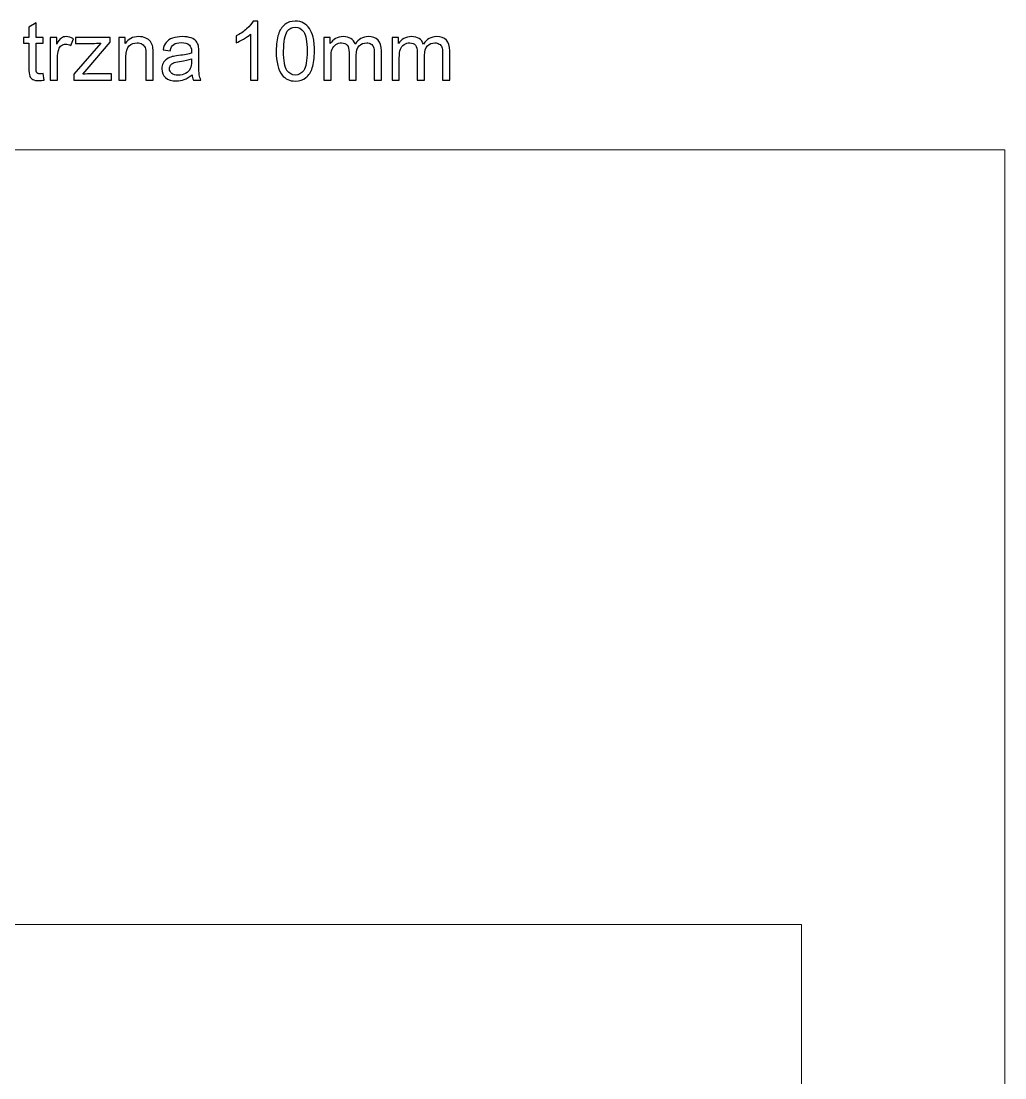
# Model space of a CAD drawing. Header units: millimetres. Extents: x -714 to 63, y -399 to 602.
# Drawn here: x -507.3 to -304.1, y -181.2 to 37.1 of the extents above; entities that cross this region are included whole.
import ezdxf

# ---------------------------------------------------------------- set-up
doc = ezdxf.new("R2010")
doc.units = ezdxf.units.MM
doc.header["$MEASUREMENT"] = 0
doc.layers.add('Layer 1', color=7, linetype='Continuous')

msp = doc.modelspace()

# ---------------------------------------------------------------- linework, layer by layer
at = {"layer": 'Layer 1', "color": 250}
for points, knots in [([(-502.747, 26.2334), (-502.747, 26.2334), (-502.5438, 24.9182), (-502.5438, 24.9182), (-502.5438, 24.9182), (-502.9615, 24.8307), (-503.3369, 24.7856), (-503.6643, 24.7856), (-503.6643, 24.7856), (-504.2033, 24.7856), (-504.621, 24.8702), (-504.9201, 25.0424), (-504.9201, 25.0424), (-505.2165, 25.2145), (-505.4253, 25.4375), (-505.5467, 25.7169), (-505.5467, 25.7169), (-505.668, 25.9963), (-505.7273, 26.5833), (-505.7273, 27.478), (-505.7273, 27.478), (-505.7273, 27.478), (-505.7273, 32.541), (-505.7273, 32.541), (-505.7273, 32.541), (-505.7273, 32.541), (-506.828, 32.541), (-506.828, 32.541), (-506.828, 32.541), (-506.828, 32.541), (-506.828, 33.6925), (-506.828, 33.6925), (-506.828, 33.6925), (-506.828, 33.6925), (-505.7273, 33.6925), (-505.7273, 33.6925), (-505.7273, 33.6925), (-505.7273, 33.6925), (-505.7273, 35.8656), (-505.7273, 35.8656), (-505.7273, 35.8656), (-505.7273, 35.8656), (-504.2372, 36.7602), (-504.2372, 36.7602), (-504.2372, 36.7602), (-504.2372, 36.7602), (-504.2372, 33.6925), (-504.2372, 33.6925), (-504.2372, 33.6925), (-504.2372, 33.6925), (-502.747, 33.6925), (-502.747, 33.6925), (-502.747, 33.6925), (-502.747, 33.6925), (-502.747, 32.541), (-502.747, 32.541), (-502.747, 32.541), (-502.747, 32.541), (-504.2372, 32.541), (-504.2372, 32.541), (-504.2372, 32.541), (-504.2372, 32.541), (-504.2372, 27.3933), (-504.2372, 27.3933), (-504.2372, 27.3933), (-504.2372, 26.9671), (-504.2118, 26.6934), (-504.1582, 26.572), (-504.1582, 26.572), (-504.1074, 26.4507), (-504.0227, 26.3547), (-503.9042, 26.2813), (-503.9042, 26.2813), (-503.7856, 26.2108), (-503.6163, 26.1741), (-503.3962, 26.1741), (-503.3962, 26.1741), (-503.2325, 26.1741), (-503.0152, 26.1939), (-502.747, 26.2334)], [0, 0, 0, 0, 0.04761905, 0.04761905, 0.04761905, 0.04761905, 0.0952381, 0.0952381, 0.0952381, 0.0952381, 0.14285714, 0.14285714, 0.14285714, 0.14285714, 0.19047619, 0.19047619, 0.19047619, 0.19047619, 0.23809524, 0.23809524, 0.23809524, 0.23809524, 0.28571429, 0.28571429, 0.28571429, 0.28571429, 0.33333333, 0.33333333, 0.33333333, 0.33333333, 0.38095238, 0.38095238, 0.38095238, 0.38095238, 0.42857143, 0.42857143, 0.42857143, 0.42857143, 0.47619048, 0.47619048, 0.47619048, 0.47619048, 0.52380952, 0.52380952, 0.52380952, 0.52380952, 0.57142857, 0.57142857, 0.57142857, 0.57142857, 0.61904762, 0.61904762, 0.61904762, 0.61904762, 0.66666667, 0.66666667, 0.66666667, 0.66666667, 0.71428571, 0.71428571, 0.71428571, 0.71428571, 0.76190476, 0.76190476, 0.76190476, 0.76190476, 0.80952381, 0.80952381, 0.80952381, 0.80952381, 0.85714286, 0.85714286, 0.85714286, 0.85714286, 0.9047619, 0.9047619, 0.9047619, 0.9047619, 1, 1, 1, 1]), ([(-458.4496, 24.9041), (-458.4496, 24.9041), (-459.9397, 24.9041), (-459.9397, 24.9041), (-459.9397, 24.9041), (-459.9397, 24.9041), (-459.9397, 34.3924), (-459.9397, 34.3924), (-459.9397, 34.3924), (-460.2982, 34.0481), (-460.7695, 33.7066), (-461.3509, 33.3651), (-461.3509, 33.3651), (-461.9322, 33.0236), (-462.4572, 32.7668), (-462.92, 32.5975), (-462.92, 32.5975), (-462.92, 32.5975), (-462.92, 34.0368), (-462.92, 34.0368), (-462.92, 34.0368), (-462.0874, 34.4263), (-461.3593, 34.9004), (-460.7356, 35.4592), (-460.7356, 35.4592), (-460.1119, 36.0152), (-459.6688, 36.5542), (-459.4092, 37.0791), (-459.4092, 37.0791), (-459.4092, 37.0791), (-458.4496, 37.0791), (-458.4496, 37.0791), (-458.4496, 37.0791), (-458.4496, 37.0791), (-458.4496, 24.9041), (-458.4496, 24.9041)], [0, 0, 0, 0, 0.1, 0.1, 0.1, 0.1, 0.2, 0.2, 0.2, 0.2, 0.3, 0.3, 0.3, 0.3, 0.4, 0.4, 0.4, 0.4, 0.5, 0.5, 0.5, 0.5, 0.6, 0.6, 0.6, 0.6, 0.7, 0.7, 0.7, 0.7, 0.8, 0.8, 0.8, 0.8, 1, 1, 1, 1]), ([(-454.6199, 30.8872), (-454.6199, 32.3181), (-454.4731, 33.4752), (-454.1796, 34.3501), (-454.1796, 34.3501), (-453.8833, 35.2278), (-453.4459, 35.9023), (-452.8645, 36.3736), (-452.8645, 36.3736), (-452.2859, 36.8449), (-451.555, 37.0791), (-450.6744, 37.0791), (-450.6744, 37.0791), (-450.0253, 37.0791), (-449.4552, 36.9493), (-448.9614, 36.6869), (-448.9614, 36.6869), (-448.4703, 36.4244), (-448.0639, 36.0462), (-447.7478, 35.5523), (-447.7478, 35.5523), (-447.4317, 35.0613), (-447.1834, 34.4601), (-447.0027, 33.7517), (-447.0027, 33.7517), (-446.8193, 33.0434), (-446.729, 32.0866), (-446.729, 30.8872), (-446.729, 30.8872), (-446.729, 29.4648), (-446.8757, 28.3133), (-447.1664, 27.4385), (-447.1664, 27.4385), (-447.4571, 26.5607), (-447.8946, 25.8862), (-448.4759, 25.4121), (-448.4759, 25.4121), (-449.0545, 24.938), (-449.7883, 24.7009), (-450.6744, 24.7009), (-450.6744, 24.7009), (-451.84, 24.7009), (-452.7572, 25.1158), (-453.4233, 25.9483), (-453.4233, 25.9483), (-454.222, 26.9643), (-454.6199, 28.6097), (-454.6199, 30.8872)], [0, 0, 0, 0, 0.07692308, 0.07692308, 0.07692308, 0.07692308, 0.15384615, 0.15384615, 0.15384615, 0.15384615, 0.23076923, 0.23076923, 0.23076923, 0.23076923, 0.30769231, 0.30769231, 0.30769231, 0.30769231, 0.38461538, 0.38461538, 0.38461538, 0.38461538, 0.46153846, 0.46153846, 0.46153846, 0.46153846, 0.53846154, 0.53846154, 0.53846154, 0.53846154, 0.61538462, 0.61538462, 0.61538462, 0.61538462, 0.69230769, 0.69230769, 0.69230769, 0.69230769, 0.76923077, 0.76923077, 0.76923077, 0.76923077, 0.84615385, 0.84615385, 0.84615385, 0.84615385, 1, 1, 1, 1]), ([(-453.0959, 30.8816), (-453.0959, 28.8862), (-452.8645, 27.5598), (-452.3988, 26.9051), (-452.3988, 26.9051), (-451.9332, 26.2475), (-451.3574, 25.9201), (-450.6744, 25.9201), (-450.6744, 25.9201), (-449.9915, 25.9201), (-449.4157, 26.2503), (-448.9501, 26.9079), (-448.9501, 26.9079), (-448.4844, 27.5683), (-448.253, 28.8919), (-448.253, 30.8816), (-448.253, 30.8816), (-448.253, 32.8769), (-448.4844, 34.2033), (-448.9501, 34.8581), (-448.9501, 34.8581), (-449.4129, 35.5156), (-449.9943, 35.843), (-450.6914, 35.843), (-450.6914, 35.843), (-451.3744, 35.843), (-451.9219, 35.5523), (-452.3311, 34.9738), (-452.3311, 34.9738), (-452.8419, 34.2372), (-453.0959, 32.8712), (-453.0959, 30.8816)], [0, 0, 0, 0, 0.11111111, 0.11111111, 0.11111111, 0.11111111, 0.22222222, 0.22222222, 0.22222222, 0.22222222, 0.33333333, 0.33333333, 0.33333333, 0.33333333, 0.44444444, 0.44444444, 0.44444444, 0.44444444, 0.55555556, 0.55555556, 0.55555556, 0.55555556, 0.66666667, 0.66666667, 0.66666667, 0.66666667, 0.77777778, 0.77777778, 0.77777778, 0.77777778, 1, 1, 1, 1]), ([(-501.2936, 24.9041), (-501.2936, 24.9041), (-501.2936, 33.6925), (-501.2936, 33.6925), (-501.2936, 33.6925), (-501.2936, 33.6925), (-499.9559, 33.6925), (-499.9559, 33.6925), (-499.9559, 33.6925), (-499.9559, 33.6925), (-499.9559, 32.3463), (-499.9559, 32.3463), (-499.9559, 32.3463), (-499.6144, 32.97), (-499.2983, 33.382), (-499.0076, 33.5796), (-499.0076, 33.5796), (-498.717, 33.78), (-498.398, 33.8787), (-498.0509, 33.8787), (-498.0509, 33.8787), (-497.5486, 33.8787), (-497.0377, 33.7207), (-496.5184, 33.4074), (-496.5184, 33.4074), (-496.5184, 33.4074), (-497.049, 32.033), (-497.049, 32.033), (-497.049, 32.033), (-497.4103, 32.2362), (-497.7715, 32.3378), (-498.1328, 32.3378), (-498.1328, 32.3378), (-498.4573, 32.3378), (-498.748, 32.239), (-499.0048, 32.0443), (-499.0048, 32.0443), (-499.2616, 31.8496), (-499.4451, 31.5786), (-499.5551, 31.2315), (-499.5551, 31.2315), (-499.7217, 30.7038), (-499.8035, 30.1252), (-499.8035, 29.4958), (-499.8035, 29.4958), (-499.8035, 29.4958), (-499.8035, 24.9041), (-499.8035, 24.9041), (-499.8035, 24.9041), (-499.8035, 24.9041), (-501.2936, 24.9041), (-501.2936, 24.9041)], [0, 0, 0, 0, 0.07142857, 0.07142857, 0.07142857, 0.07142857, 0.14285714, 0.14285714, 0.14285714, 0.14285714, 0.21428571, 0.21428571, 0.21428571, 0.21428571, 0.28571429, 0.28571429, 0.28571429, 0.28571429, 0.35714286, 0.35714286, 0.35714286, 0.35714286, 0.42857143, 0.42857143, 0.42857143, 0.42857143, 0.5, 0.5, 0.5, 0.5, 0.57142857, 0.57142857, 0.57142857, 0.57142857, 0.64285714, 0.64285714, 0.64285714, 0.64285714, 0.71428571, 0.71428571, 0.71428571, 0.71428571, 0.78571429, 0.78571429, 0.78571429, 0.78571429, 0.85714286, 0.85714286, 0.85714286, 0.85714286, 1, 1, 1, 1]), ([(-496.4253, 24.9041), (-496.4253, 24.9041), (-496.4253, 26.1177), (-496.4253, 26.1177), (-496.4253, 26.1177), (-496.4253, 26.1177), (-490.8599, 32.541), (-490.8599, 32.541), (-490.8599, 32.541), (-491.4921, 32.5072), (-492.048, 32.4902), (-492.5278, 32.4902), (-492.5278, 32.4902), (-492.5278, 32.4902), (-496.0866, 32.4902), (-496.0866, 32.4902), (-496.0866, 32.4902), (-496.0866, 32.4902), (-496.0866, 33.6925), (-496.0866, 33.6925), (-496.0866, 33.6925), (-496.0866, 33.6925), (-488.9238, 33.6925), (-488.9238, 33.6925), (-488.9238, 33.6925), (-488.9238, 33.6925), (-488.9238, 32.7132), (-488.9238, 32.7132), (-488.9238, 32.7132), (-488.9238, 32.7132), (-493.6878, 27.1421), (-493.6878, 27.1421), (-493.6878, 27.1421), (-493.6878, 27.1421), (-494.5993, 26.1064), (-494.5993, 26.1064), (-494.5993, 26.1064), (-493.9305, 26.1628), (-493.3039, 26.191), (-492.7197, 26.191), (-492.7197, 26.191), (-492.7197, 26.191), (-488.6529, 26.191), (-488.6529, 26.191), (-488.6529, 26.191), (-488.6529, 26.191), (-488.6529, 24.9041), (-488.6529, 24.9041), (-488.6529, 24.9041), (-488.6529, 24.9041), (-496.4253, 24.9041), (-496.4253, 24.9041)], [0, 0, 0, 0, 0.07142857, 0.07142857, 0.07142857, 0.07142857, 0.14285714, 0.14285714, 0.14285714, 0.14285714, 0.21428571, 0.21428571, 0.21428571, 0.21428571, 0.28571429, 0.28571429, 0.28571429, 0.28571429, 0.35714286, 0.35714286, 0.35714286, 0.35714286, 0.42857143, 0.42857143, 0.42857143, 0.42857143, 0.5, 0.5, 0.5, 0.5, 0.57142857, 0.57142857, 0.57142857, 0.57142857, 0.64285714, 0.64285714, 0.64285714, 0.64285714, 0.71428571, 0.71428571, 0.71428571, 0.71428571, 0.78571429, 0.78571429, 0.78571429, 0.78571429, 0.85714286, 0.85714286, 0.85714286, 0.85714286, 1, 1, 1, 1]), ([(-487.1712, 24.9041), (-487.1712, 24.9041), (-487.1712, 33.6925), (-487.1712, 33.6925), (-487.1712, 33.6925), (-487.1712, 33.6925), (-485.8335, 33.6925), (-485.8335, 33.6925), (-485.8335, 33.6925), (-485.8335, 33.6925), (-485.8335, 32.4451), (-485.8335, 32.4451), (-485.8335, 32.4451), (-485.19, 33.4018), (-484.2587, 33.8787), (-483.0423, 33.8787), (-483.0423, 33.8787), (-482.5117, 33.8787), (-482.0263, 33.7828), (-481.5832, 33.5937), (-481.5832, 33.5937), (-481.1401, 33.4046), (-480.8071, 33.1534), (-480.587, 32.8458), (-480.587, 32.8458), (-480.3668, 32.5382), (-480.2116, 32.1713), (-480.1241, 31.748), (-480.1241, 31.748), (-480.0705, 31.4714), (-480.0423, 30.9888), (-480.0423, 30.3002), (-480.0423, 30.3002), (-480.0423, 30.3002), (-480.0423, 24.9041), (-480.0423, 24.9041), (-480.0423, 24.9041), (-480.0423, 24.9041), (-481.5324, 24.9041), (-481.5324, 24.9041), (-481.5324, 24.9041), (-481.5324, 24.9041), (-481.5324, 30.2437), (-481.5324, 30.2437), (-481.5324, 30.2437), (-481.5324, 30.8505), (-481.5889, 31.3049), (-481.7046, 31.604), (-481.7046, 31.604), (-481.8203, 31.9032), (-482.0263, 32.1431), (-482.3198, 32.3237), (-482.3198, 32.3237), (-482.6133, 32.5015), (-482.9605, 32.5918), (-483.3556, 32.5918), (-483.3556, 32.5918), (-483.9877, 32.5918), (-484.5324, 32.3914), (-484.9925, 31.9879), (-484.9925, 31.9879), (-485.4525, 31.5871), (-485.6811, 30.8223), (-485.6811, 29.699), (-485.6811, 29.699), (-485.6811, 29.699), (-485.6811, 24.9041), (-485.6811, 24.9041), (-485.6811, 24.9041), (-485.6811, 24.9041), (-487.1712, 24.9041), (-487.1712, 24.9041)], [0, 0, 0, 0, 0.05263158, 0.05263158, 0.05263158, 0.05263158, 0.10526316, 0.10526316, 0.10526316, 0.10526316, 0.15789474, 0.15789474, 0.15789474, 0.15789474, 0.21052632, 0.21052632, 0.21052632, 0.21052632, 0.26315789, 0.26315789, 0.26315789, 0.26315789, 0.31578947, 0.31578947, 0.31578947, 0.31578947, 0.36842105, 0.36842105, 0.36842105, 0.36842105, 0.42105263, 0.42105263, 0.42105263, 0.42105263, 0.47368421, 0.47368421, 0.47368421, 0.47368421, 0.52631579, 0.52631579, 0.52631579, 0.52631579, 0.57894737, 0.57894737, 0.57894737, 0.57894737, 0.63157895, 0.63157895, 0.63157895, 0.63157895, 0.68421053, 0.68421053, 0.68421053, 0.68421053, 0.73684211, 0.73684211, 0.73684211, 0.73684211, 0.78947368, 0.78947368, 0.78947368, 0.78947368, 0.84210526, 0.84210526, 0.84210526, 0.84210526, 0.89473684, 0.89473684, 0.89473684, 0.89473684, 1, 1, 1, 1]), ([(-472.0131, 26.0048), (-472.5663, 25.5335), (-473.0997, 25.2033), (-473.6105, 25.0085), (-473.6105, 25.0085), (-474.1213, 24.8138), (-474.6688, 24.7178), (-475.2558, 24.7178), (-475.2558, 24.7178), (-476.221, 24.7178), (-476.9633, 24.9521), (-477.4826, 25.4234), (-477.4826, 25.4234), (-478.0019, 25.8919), (-478.2615, 26.493), (-478.2615, 27.224), (-478.2615, 27.224), (-478.2615, 27.6529), (-478.1627, 28.0452), (-477.968, 28.4008), (-477.968, 28.4008), (-477.7704, 28.7564), (-477.5136, 29.0386), (-477.1975, 29.2531), (-477.1975, 29.2531), (-476.8786, 29.4676), (-476.523, 29.6313), (-476.1251, 29.7414), (-476.1251, 29.7414), (-475.8316, 29.8176), (-475.3885, 29.891), (-474.7986, 29.9643), (-474.7986, 29.9643), (-473.5964, 30.1054), (-472.7074, 30.2776), (-472.1401, 30.4752), (-472.1401, 30.4752), (-472.1345, 30.6784), (-472.1316, 30.8082), (-472.1316, 30.8618), (-472.1316, 30.8618), (-472.1316, 31.4658), (-472.2728, 31.8919), (-472.555, 32.1403), (-472.555, 32.1403), (-472.936, 32.4761), (-473.5032, 32.6426), (-474.254, 32.6426), (-474.254, 32.6426), (-474.9567, 32.6426), (-475.476, 32.5184), (-475.809, 32.2729), (-475.809, 32.2729), (-476.1448, 32.0274), (-476.3904, 31.5928), (-476.5512, 30.9662), (-476.5512, 30.9662), (-476.5512, 30.9662), (-478.0075, 31.1694), (-478.0075, 31.1694), (-478.0075, 31.1694), (-477.8749, 31.7931), (-477.6575, 32.2983), (-477.3527, 32.6821), (-477.3527, 32.6821), (-477.0479, 33.066), (-476.6077, 33.3595), (-476.0319, 33.5683), (-476.0319, 33.5683), (-475.459, 33.7743), (-474.7902, 33.8787), (-474.0338, 33.8787), (-474.0338, 33.8787), (-473.2831, 33.8787), (-472.6707, 33.7913), (-472.1994, 33.6135), (-472.1994, 33.6135), (-471.7309, 33.4357), (-471.3838, 33.2155), (-471.1636, 32.9474), (-471.1636, 32.9474), (-470.9435, 32.6793), (-470.7883, 32.3406), (-470.698, 31.9314), (-470.698, 31.9314), (-470.65, 31.6774), (-470.6246, 31.2202), (-470.6246, 30.5626), (-470.6246, 30.5626), (-470.6246, 30.5626), (-470.6246, 28.5871), (-470.6246, 28.5871), (-470.6246, 28.5871), (-470.6246, 27.207), (-470.5935, 26.335), (-470.5314, 25.9653), (-470.5314, 25.9653), (-470.4722, 25.5955), (-470.348, 25.2428), (-470.1674, 24.9041), (-470.1674, 24.9041), (-470.1674, 24.9041), (-471.7252, 24.9041), (-471.7252, 24.9041), (-471.7252, 24.9041), (-471.8748, 25.2174), (-471.9708, 25.5843), (-472.0131, 26.0048)], [0, 0, 0, 0, 0.03571429, 0.03571429, 0.03571429, 0.03571429, 0.07142857, 0.07142857, 0.07142857, 0.07142857, 0.10714286, 0.10714286, 0.10714286, 0.10714286, 0.14285714, 0.14285714, 0.14285714, 0.14285714, 0.17857143, 0.17857143, 0.17857143, 0.17857143, 0.21428571, 0.21428571, 0.21428571, 0.21428571, 0.25, 0.25, 0.25, 0.25, 0.28571429, 0.28571429, 0.28571429, 0.28571429, 0.32142857, 0.32142857, 0.32142857, 0.32142857, 0.35714286, 0.35714286, 0.35714286, 0.35714286, 0.39285714, 0.39285714, 0.39285714, 0.39285714, 0.42857143, 0.42857143, 0.42857143, 0.42857143, 0.46428571, 0.46428571, 0.46428571, 0.46428571, 0.5, 0.5, 0.5, 0.5, 0.53571429, 0.53571429, 0.53571429, 0.53571429, 0.57142857, 0.57142857, 0.57142857, 0.57142857, 0.60714286, 0.60714286, 0.60714286, 0.60714286, 0.64285714, 0.64285714, 0.64285714, 0.64285714, 0.67857143, 0.67857143, 0.67857143, 0.67857143, 0.71428571, 0.71428571, 0.71428571, 0.71428571, 0.75, 0.75, 0.75, 0.75, 0.78571429, 0.78571429, 0.78571429, 0.78571429, 0.82142857, 0.82142857, 0.82142857, 0.82142857, 0.85714286, 0.85714286, 0.85714286, 0.85714286, 0.89285714, 0.89285714, 0.89285714, 0.89285714, 0.92857143, 0.92857143, 0.92857143, 0.92857143, 1, 1, 1, 1]), ([(-444.7958, 24.9041), (-444.7958, 24.9041), (-444.7958, 33.6925), (-444.7958, 33.6925), (-444.7958, 33.6925), (-444.7958, 33.6925), (-443.4581, 33.6925), (-443.4581, 33.6925), (-443.4581, 33.6925), (-443.4581, 33.6925), (-443.4581, 32.4507), (-443.4581, 32.4507), (-443.4581, 32.4507), (-443.1843, 32.8797), (-442.8174, 33.2268), (-442.3602, 33.4865), (-442.3602, 33.4865), (-441.903, 33.7489), (-441.3837, 33.8787), (-440.7995, 33.8787), (-440.7995, 33.8787), (-440.1504, 33.8787), (-439.617, 33.7433), (-439.2022, 33.4752), (-439.2022, 33.4752), (-438.7873, 33.2042), (-438.4938, 32.8289), (-438.3245, 32.3435), (-438.3245, 32.3435), (-437.6245, 33.3679), (-436.7186, 33.8787), (-435.601, 33.8787), (-435.601, 33.8787), (-434.7261, 33.8787), (-434.0516, 33.6389), (-433.5831, 33.1563), (-433.5831, 33.1563), (-433.1118, 32.6737), (-432.8748, 31.9314), (-432.8748, 30.9295), (-432.8748, 30.9295), (-432.8748, 30.9295), (-432.8748, 24.9041), (-432.8748, 24.9041), (-432.8748, 24.9041), (-432.8748, 24.9041), (-434.3649, 24.9041), (-434.3649, 24.9041), (-434.3649, 24.9041), (-434.3649, 24.9041), (-434.3649, 30.4356), (-434.3649, 30.4356), (-434.3649, 30.4356), (-434.3649, 31.0283), (-434.4157, 31.4573), (-434.5116, 31.7198), (-434.5116, 31.7198), (-434.6076, 31.9822), (-434.7826, 32.1911), (-435.0394, 32.3519), (-435.0394, 32.3519), (-435.2934, 32.5128), (-435.5926, 32.5918), (-435.934, 32.5918), (-435.934, 32.5918), (-436.5549, 32.5918), (-437.0686, 32.3858), (-437.4778, 31.9766), (-437.4778, 31.9766), (-437.887, 31.5645), (-438.0902, 30.907), (-438.0902, 30.0038), (-438.0902, 30.0038), (-438.0902, 30.0038), (-438.0902, 24.9041), (-438.0902, 24.9041), (-438.0902, 24.9041), (-438.0902, 24.9041), (-439.5803, 24.9041), (-439.5803, 24.9041), (-439.5803, 24.9041), (-439.5803, 24.9041), (-439.5803, 30.6078), (-439.5803, 30.6078), (-439.5803, 30.6078), (-439.5803, 31.2682), (-439.7017, 31.7649), (-439.9444, 32.0951), (-439.9444, 32.0951), (-440.1871, 32.4253), (-440.5851, 32.5918), (-441.1354, 32.5918), (-441.1354, 32.5918), (-441.5531, 32.5918), (-441.9397, 32.4818), (-442.2953, 32.2616), (-442.2953, 32.2616), (-442.6509, 32.0415), (-442.9077, 31.7198), (-443.0686, 31.2936), (-443.0686, 31.2936), (-443.2266, 30.8703), (-443.3057, 30.2578), (-443.3057, 29.4592), (-443.3057, 29.4592), (-443.3057, 29.4592), (-443.3057, 24.9041), (-443.3057, 24.9041), (-443.3057, 24.9041), (-443.3057, 24.9041), (-444.7958, 24.9041), (-444.7958, 24.9041)], [0, 0, 0, 0, 0.03448276, 0.03448276, 0.03448276, 0.03448276, 0.06896552, 0.06896552, 0.06896552, 0.06896552, 0.10344828, 0.10344828, 0.10344828, 0.10344828, 0.13793103, 0.13793103, 0.13793103, 0.13793103, 0.17241379, 0.17241379, 0.17241379, 0.17241379, 0.20689655, 0.20689655, 0.20689655, 0.20689655, 0.24137931, 0.24137931, 0.24137931, 0.24137931, 0.27586207, 0.27586207, 0.27586207, 0.27586207, 0.31034483, 0.31034483, 0.31034483, 0.31034483, 0.34482759, 0.34482759, 0.34482759, 0.34482759, 0.37931034, 0.37931034, 0.37931034, 0.37931034, 0.4137931, 0.4137931, 0.4137931, 0.4137931, 0.44827586, 0.44827586, 0.44827586, 0.44827586, 0.48275862, 0.48275862, 0.48275862, 0.48275862, 0.51724138, 0.51724138, 0.51724138, 0.51724138, 0.55172414, 0.55172414, 0.55172414, 0.55172414, 0.5862069, 0.5862069, 0.5862069, 0.5862069, 0.62068966, 0.62068966, 0.62068966, 0.62068966, 0.65517241, 0.65517241, 0.65517241, 0.65517241, 0.68965517, 0.68965517, 0.68965517, 0.68965517, 0.72413793, 0.72413793, 0.72413793, 0.72413793, 0.75862069, 0.75862069, 0.75862069, 0.75862069, 0.79310345, 0.79310345, 0.79310345, 0.79310345, 0.82758621, 0.82758621, 0.82758621, 0.82758621, 0.86206897, 0.86206897, 0.86206897, 0.86206897, 0.89655172, 0.89655172, 0.89655172, 0.89655172, 0.93103448, 0.93103448, 0.93103448, 0.93103448, 1, 1, 1, 1]), ([(-430.6904, 24.9041), (-430.6904, 24.9041), (-430.6904, 33.6925), (-430.6904, 33.6925), (-430.6904, 33.6925), (-430.6904, 33.6925), (-429.3527, 33.6925), (-429.3527, 33.6925), (-429.3527, 33.6925), (-429.3527, 33.6925), (-429.3527, 32.4507), (-429.3527, 32.4507), (-429.3527, 32.4507), (-429.0789, 32.8797), (-428.712, 33.2268), (-428.2548, 33.4865), (-428.2548, 33.4865), (-427.7976, 33.7489), (-427.2783, 33.8787), (-426.6941, 33.8787), (-426.6941, 33.8787), (-426.045, 33.8787), (-425.5116, 33.7433), (-425.0968, 33.4752), (-425.0968, 33.4752), (-424.6819, 33.2042), (-424.3884, 32.8289), (-424.2191, 32.3435), (-424.2191, 32.3435), (-423.5191, 33.3679), (-422.6132, 33.8787), (-421.4956, 33.8787), (-421.4956, 33.8787), (-420.6207, 33.8787), (-419.9462, 33.6389), (-419.4777, 33.1563), (-419.4777, 33.1563), (-419.0064, 32.6737), (-418.7694, 31.9314), (-418.7694, 30.9295), (-418.7694, 30.9295), (-418.7694, 30.9295), (-418.7694, 24.9041), (-418.7694, 24.9041), (-418.7694, 24.9041), (-418.7694, 24.9041), (-420.2595, 24.9041), (-420.2595, 24.9041), (-420.2595, 24.9041), (-420.2595, 24.9041), (-420.2595, 30.4356), (-420.2595, 30.4356), (-420.2595, 30.4356), (-420.2595, 31.0283), (-420.3103, 31.4573), (-420.4062, 31.7198), (-420.4062, 31.7198), (-420.5022, 31.9822), (-420.6772, 32.1911), (-420.934, 32.3519), (-420.934, 32.3519), (-421.188, 32.5128), (-421.4872, 32.5918), (-421.8286, 32.5918), (-421.8286, 32.5918), (-422.4495, 32.5918), (-422.9632, 32.3858), (-423.3724, 31.9766), (-423.3724, 31.9766), (-423.7816, 31.5645), (-423.9848, 30.907), (-423.9848, 30.0038), (-423.9848, 30.0038), (-423.9848, 30.0038), (-423.9848, 24.9041), (-423.9848, 24.9041), (-423.9848, 24.9041), (-423.9848, 24.9041), (-425.4749, 24.9041), (-425.4749, 24.9041), (-425.4749, 24.9041), (-425.4749, 24.9041), (-425.4749, 30.6078), (-425.4749, 30.6078), (-425.4749, 30.6078), (-425.4749, 31.2682), (-425.5963, 31.7649), (-425.839, 32.0951), (-425.839, 32.0951), (-426.0817, 32.4253), (-426.4797, 32.5918), (-427.03, 32.5918), (-427.03, 32.5918), (-427.4477, 32.5918), (-427.8343, 32.4818), (-428.1899, 32.2616), (-428.1899, 32.2616), (-428.5455, 32.0415), (-428.8023, 31.7198), (-428.9632, 31.2936), (-428.9632, 31.2936), (-429.1212, 30.8703), (-429.2003, 30.2578), (-429.2003, 29.4592), (-429.2003, 29.4592), (-429.2003, 29.4592), (-429.2003, 24.9041), (-429.2003, 24.9041), (-429.2003, 24.9041), (-429.2003, 24.9041), (-430.6904, 24.9041), (-430.6904, 24.9041)], [0, 0, 0, 0, 0.03448276, 0.03448276, 0.03448276, 0.03448276, 0.06896552, 0.06896552, 0.06896552, 0.06896552, 0.10344828, 0.10344828, 0.10344828, 0.10344828, 0.13793103, 0.13793103, 0.13793103, 0.13793103, 0.17241379, 0.17241379, 0.17241379, 0.17241379, 0.20689655, 0.20689655, 0.20689655, 0.20689655, 0.24137931, 0.24137931, 0.24137931, 0.24137931, 0.27586207, 0.27586207, 0.27586207, 0.27586207, 0.31034483, 0.31034483, 0.31034483, 0.31034483, 0.34482759, 0.34482759, 0.34482759, 0.34482759, 0.37931034, 0.37931034, 0.37931034, 0.37931034, 0.4137931, 0.4137931, 0.4137931, 0.4137931, 0.44827586, 0.44827586, 0.44827586, 0.44827586, 0.48275862, 0.48275862, 0.48275862, 0.48275862, 0.51724138, 0.51724138, 0.51724138, 0.51724138, 0.55172414, 0.55172414, 0.55172414, 0.55172414, 0.5862069, 0.5862069, 0.5862069, 0.5862069, 0.62068966, 0.62068966, 0.62068966, 0.62068966, 0.65517241, 0.65517241, 0.65517241, 0.65517241, 0.68965517, 0.68965517, 0.68965517, 0.68965517, 0.72413793, 0.72413793, 0.72413793, 0.72413793, 0.75862069, 0.75862069, 0.75862069, 0.75862069, 0.79310345, 0.79310345, 0.79310345, 0.79310345, 0.82758621, 0.82758621, 0.82758621, 0.82758621, 0.86206897, 0.86206897, 0.86206897, 0.86206897, 0.89655172, 0.89655172, 0.89655172, 0.89655172, 0.93103448, 0.93103448, 0.93103448, 0.93103448, 1, 1, 1, 1]), ([(-472.1316, 29.3068), (-472.6735, 29.0866), (-473.4863, 28.9004), (-474.57, 28.748), (-474.57, 28.748), (-475.1853, 28.6605), (-475.6199, 28.5617), (-475.8739, 28.4516), (-475.8739, 28.4516), (-476.1279, 28.3416), (-476.3226, 28.1807), (-476.4609, 27.9718), (-476.4609, 27.9718), (-476.5992, 27.7602), (-476.6698, 27.5259), (-476.6698, 27.2663), (-476.6698, 27.2663), (-476.6698, 26.874), (-476.5202, 26.5438), (-476.2182, 26.2813), (-476.2182, 26.2813), (-475.9162, 26.0189), (-475.476, 25.8862), (-474.8974, 25.8862), (-474.8974, 25.8862), (-474.3245, 25.8862), (-473.8137, 26.0104), (-473.365, 26.2616), (-473.365, 26.2616), (-472.919, 26.5099), (-472.5888, 26.8514), (-472.38, 27.2832), (-472.38, 27.2832), (-472.2191, 27.6191), (-472.1401, 28.113), (-472.1401, 28.7649), (-472.1401, 28.7649), (-472.1401, 28.7649), (-472.1316, 29.3068), (-472.1316, 29.3068)], [0, 0, 0, 0, 0.09090909, 0.09090909, 0.09090909, 0.09090909, 0.18181818, 0.18181818, 0.18181818, 0.18181818, 0.27272727, 0.27272727, 0.27272727, 0.27272727, 0.36363636, 0.36363636, 0.36363636, 0.36363636, 0.45454545, 0.45454545, 0.45454545, 0.45454545, 0.54545455, 0.54545455, 0.54545455, 0.54545455, 0.63636364, 0.63636364, 0.63636364, 0.63636364, 0.72727273, 0.72727273, 0.72727273, 0.72727273, 0.81818182, 0.81818182, 0.81818182, 0.81818182, 1, 1, 1, 1])]:
    msp.add_open_spline(points, degree=3, knots=knots, dxfattribs=at)
at = {"layer": 'Layer 1', "color": 250, "lineweight": 20}
msp.add_open_spline([(-672.0944, -149.4991), (-672.0944, -149.4991), (-346.0943, -149.4991), (-346.0943, -149.4991), (-346.0943, -149.4991), (-346.0943, -149.4991), (-346.0943, -399.4991), (-346.0943, -399.4991), (-346.0943, -399.4991), (-346.0943, -399.4991), (-304.0944, -399.4991), (-304.0944, -399.4991), (-304.0944, -399.4991), (-304.0944, -399.4991), (-304.0944, -149.4991), (-304.0944, -149.4991), (-304.0944, -149.4991), (-304.0944, -149.4991), (-304.0944, 10.5009), (-304.0944, 10.5009), (-304.0944, 10.5009), (-304.0944, 10.5009), (-714.0943, 10.5009), (-714.0943, 10.5009), (-714.0943, 10.5009), (-714.0943, 10.5009), (-714.0943, -39.4991), (-714.0943, -39.4991), (-714.0943, -39.4991), (-714.0943, -39.4991), (-694.0943, -39.4991), (-694.0943, -39.4991), (-694.0943, -39.4991), (-694.0943, -39.4991), (-694.0943, -99.4991), (-694.0943, -99.4991), (-694.0943, -99.4991), (-694.0943, -99.4991), (-714.0943, -99.4991), (-714.0943, -99.4991), (-714.0943, -99.4991), (-714.0943, -99.4991), (-714.0943, -149.4991), (-714.0943, -149.4991), (-714.0943, -149.4991), (-714.0943, -149.4991), (-714.0943, -399.4991), (-714.0943, -399.4991), (-714.0943, -399.4991), (-714.0943, -399.4991), (-672.0944, -399.4991), (-672.0944, -399.4991), (-672.0944, -399.4991), (-672.0944, -399.4991), (-672.0944, -149.4991), (-672.0944, -149.4991)], degree=3, knots=[0, 0, 0, 0, 0.06666667, 0.06666667, 0.06666667, 0.06666667, 0.13333333, 0.13333333, 0.13333333, 0.13333333, 0.2, 0.2, 0.2, 0.2, 0.26666667, 0.26666667, 0.26666667, 0.26666667, 0.33333333, 0.33333333, 0.33333333, 0.33333333, 0.4, 0.4, 0.4, 0.4, 0.46666667, 0.46666667, 0.46666667, 0.46666667, 0.53333333, 0.53333333, 0.53333333, 0.53333333, 0.6, 0.6, 0.6, 0.6, 0.66666667, 0.66666667, 0.66666667, 0.66666667, 0.73333333, 0.73333333, 0.73333333, 0.73333333, 0.8, 0.8, 0.8, 0.8, 0.86666667, 0.86666667, 0.86666667, 0.86666667, 1, 1, 1, 1], dxfattribs=at)

doc.saveas('drawing.dxf')
